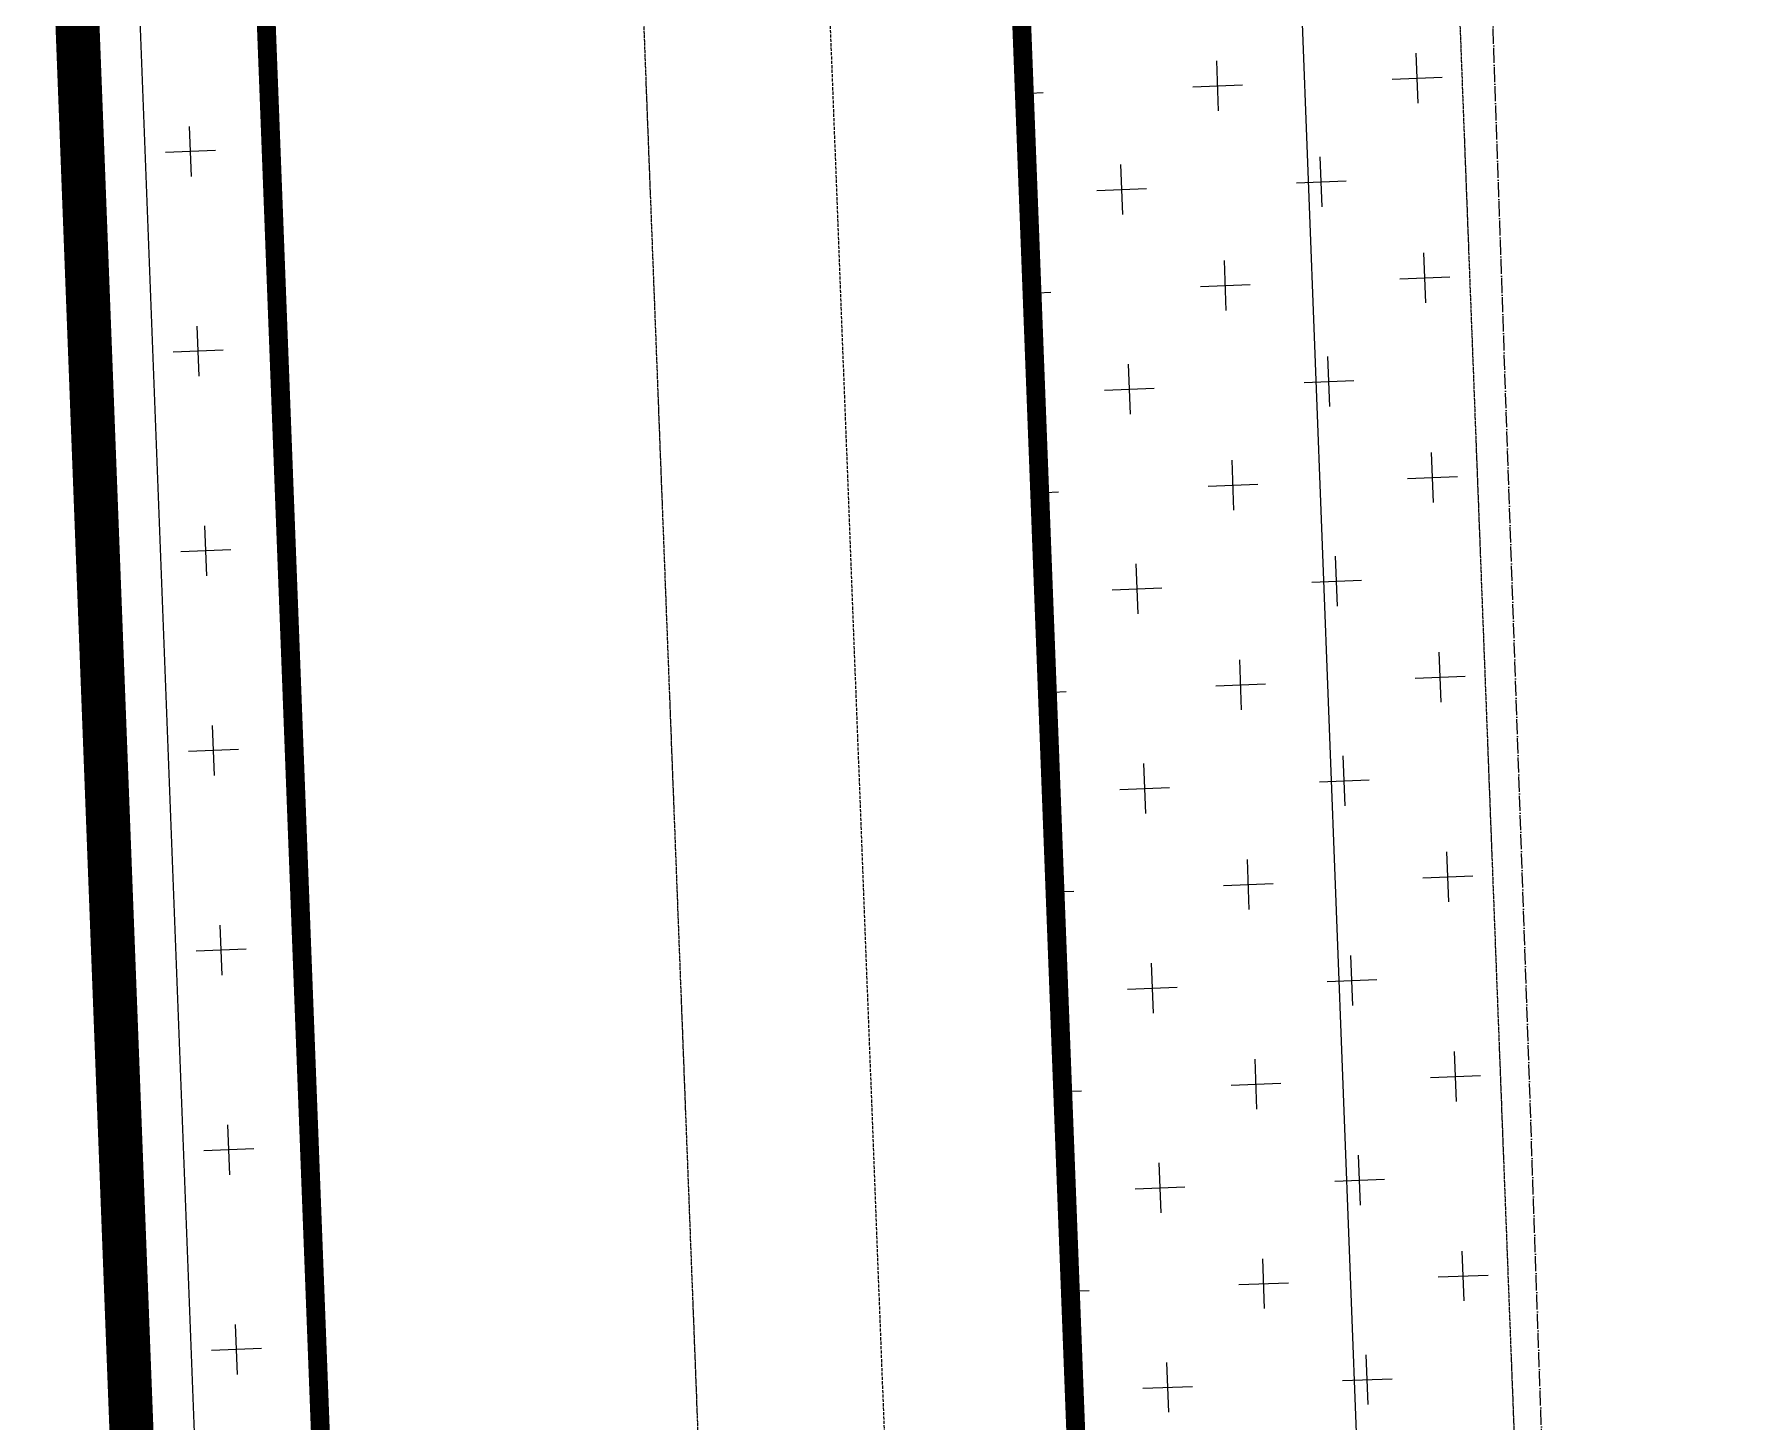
# Model space of a CAD drawing. Extents: x 60102 to 11003895, y 103457 to 3214550.
# Drawn here: x 10939940 to 10967027, y 2846297 to 2868353 of the extents above; entities that cross this region are included whole.
import ezdxf

# ---------------------------------------------------------------- set-up
doc = ezdxf.new("R2010")
doc.units = 0
doc.header["$LTSCALE"] = 10
for name, pattern in [('ACAD_ISO04W100', [30.5, 24, -3, 0.5, -3]), ('CENTER', [50.8, 31.75, -6.35, 6.35, -6.35]), ('DASH', [0.35, 0.25, -0.1])]:
    doc.linetypes.add(name, pattern=pattern)
for name, color, linetype in [('0-中心线', 1, 'CENTER'), ('0-围墙', 5, 'FENCELINE2'), ('0-新建建筑', 1, 'CONTINUOUS'), ('0-新建道路', 4, 'CONTINUOUS'), ('0-用地红线', 1, 'CENTER'), ('0-绿化', 3, 'CONTINUOUS'), ('0-绿化线', 86, 'CONTINUOUS')]:
    doc.layers.add(name, color=color, linetype=linetype)
doc.linetypes.add('FENCELINE2', pattern='A,0.25,-0.1,[132,ltypeshp.shx,S=0.1,R=0,X=-0.1,Y=0],-0.1,1', length=1.45)

msp = doc.modelspace()

# ---------------------------------------------------------------- hatches: boundary and pattern name
at = {"layer": '0-绿化'}
h = msp.add_hatch(dxfattribs=at)
h.set_pattern_fill('CROSS', color=0, scale=999.999997, angle=2.2, style=0)
h.set_pattern_definition([(182.2, (76606670.8, -98640303.7), (-1647.270522, 1525.38924), [793.749997, -2381.24999]), (92.2, (76606289.5, -98640715.5), (1525.389227, 1647.270533), [793.750003, -2381.25001])])
edge = h.paths.add_edge_path()
edge.add_line((10943368.374, 2823265.887), (10940791.276, 2890349.654))
edge.add_line((10940791.276, 2890349.654), (10942789.801, 2890426.43))
edge.add_line((10942789.801, 2890426.43), (10945112.264, 2829971.023))
edge.add_arc((10933121.109, 2829510.369), 12000, 328.6426904, 2.2000001, ccw=False)

# ---------------------------------------------------------------- linework, layer by layer
at = {"layer": '0-中心线', "color": 0, "linetype": 'ACAD_ISO04W100', "ltscale": 0.2}
msp.add_line((10951798.822, 2812214.618), (10947771.558, 2917047.261), dxfattribs=at)
at = {"layer": '0-围墙', "color": 0, "ltscale": 0.2}
msp.add_line((10964354.747, 2757891.408), (10958529.133, 2909536.416), dxfattribs=at)
at = {"layer": '0-新建建筑', "color": 0, "lineweight": 50, "ltscale": 0.2, "const_width": 700}
msp.add_lwpolyline([(10653799.128, 2879424.602), (10939788.175, 2890411.193), (10942137.509, 2829256.302), (10656148.462, 2818269.711)], close=True, dxfattribs=at)
at = {"layer": '0-新建道路', "color": 0, "linetype": 'Continuous', "const_width": 300}
msp.add_lwpolyline([(10653127.641, 2818754.105, 0.414213562), (10665579.449, 2807223.604), (10933581.763, 2817519.214, 0.414213562), (10945112.264, 2829971.023), (10942582.124, 2895832.413, 0.414213562), (10930130.316, 2907362.914), (10662128.003, 2897067.304, 0.414213562), (10650597.501, 2884615.495), (10653127.641, 2818754.105)], format="xyb", dxfattribs=at)
msp.add_lwpolyline([(10958024.726, 2806449.367), (10954353.566, 2902012.364)], dxfattribs=at)
at = {"layer": '0-用地红线', "color": 0, "linetype": 'ACAD_ISO04W100', "ltscale": 0.2}
msp.add_line((10953721.335, 3099811.788), (10966910.707, 2756482.724), dxfattribs=at)
at = {"layer": '0-用地红线', "color": 0, "linetype": 'DASH', "ltscale": 20}
msp.add_line((10956687.089, 2762116.594), (10943728.928, 3099427.043), dxfattribs=at)
at = {"layer": '0-用地红线', "color": 0, "linetype": 'ACAD_ISO04W100'}
msp.add_line((10967026.556, 2755722.191), (10955168.743, 3099099.823), dxfattribs=at)
at = {"layer": '0-绿化', "color": 0}
for p, q in [((10961943.786, 2867255.006), (10961913.316, 2868048.171)), ((10958771.126, 2867133.125), (10958740.656, 2867926.29)), ((10961531.969, 2867636.354), (10962325.133, 2867666.824)), ((10955775.378, 2867415.208), (10955979.814, 2867423.062)), ((10958359.309, 2867514.472), (10959152.474, 2867544.943)), ((10960418.397, 2865607.736), (10960387.927, 2866400.901)), ((10957245.737, 2865485.855), (10957215.267, 2866279.02)), ((10956833.92, 2865867.202), (10957627.084, 2865897.672)), ((10960006.579, 2865989.083), (10960799.744, 2866019.554)), ((10958893.008, 2863960.465), (10958862.537, 2864753.63)), ((10962065.667, 2864082.347), (10962035.197, 2864875.512)), ((10961653.85, 2864463.694), (10962447.015, 2864494.164)), ((10955897.259, 2864242.548), (10956101.695, 2864250.402)), ((10958481.19, 2864341.813), (10959274.355, 2864372.283)), ((10957367.618, 2862313.195), (10957337.148, 2863106.36)), ((10960540.278, 2862435.076), (10960509.808, 2863228.241)), ((10960128.461, 2862816.423), (10960921.626, 2862846.894)), ((10956955.801, 2862694.542), (10957748.966, 2862725.012)), ((10962187.549, 2860909.687), (10962157.078, 2861702.852)), ((10959014.889, 2860787.806), (10958984.419, 2861580.971)), ((10958603.071, 2861169.153), (10959396.236, 2861199.623)), ((10961775.731, 2861291.034), (10962568.896, 2861321.505)), ((10956019.14, 2861069.888), (10956223.577, 2861077.742)), ((10957489.5, 2859140.535), (10957459.029, 2859933.7)), ((10960662.16, 2859262.416), (10960631.689, 2860055.581)), ((10957077.682, 2859521.882), (10957870.847, 2859552.353)), ((10960250.342, 2859643.764), (10961043.507, 2859674.234)), ((10962309.43, 2857737.027), (10962278.96, 2858530.192)), ((10959136.77, 2857615.146), (10959106.3, 2858408.311)), ((10958724.953, 2857996.493), (10959518.118, 2858026.963)), ((10961897.612, 2858118.374), (10962690.777, 2858148.845)), ((10956141.022, 2857897.229), (10956345.458, 2857905.082)), ((10960784.041, 2856089.757), (10960753.57, 2856882.922)), ((10957611.381, 2855967.875), (10957580.911, 2856761.04)), ((10957199.563, 2856349.223), (10957992.728, 2856379.693)), ((10960372.223, 2856471.104), (10961165.388, 2856501.574)), ((10959258.652, 2854442.486), (10959228.181, 2855235.651)), ((10962431.311, 2854564.367), (10962400.841, 2855357.532)), ((10962019.494, 2854945.715), (10962812.659, 2854976.185)), ((10956262.903, 2854724.569), (10956467.339, 2854732.422)), ((10958846.834, 2854823.833), (10959639.999, 2854854.304)), ((10957733.262, 2852795.216), (10957702.792, 2853588.38)), ((10960905.922, 2852917.097), (10960875.452, 2853710.262)), ((10960494.104, 2853298.444), (10961287.269, 2853328.914)), ((10957321.445, 2853176.563), (10958114.61, 2853207.033)), ((10959380.533, 2851269.826), (10959350.063, 2852062.991)), ((10962553.193, 2851391.708), (10962522.722, 2852184.873)), ((10958968.715, 2851651.174), (10959761.88, 2851681.644)), ((10962141.375, 2851773.055), (10962934.54, 2851803.525)), ((10956384.784, 2851551.909), (10956589.22, 2851559.763)), ((10957855.144, 2849622.556), (10957824.673, 2850415.721)), ((10961027.803, 2849744.437), (10960997.333, 2850537.602)), ((10960615.986, 2850125.784), (10961409.151, 2850156.255)), ((10957443.326, 2850003.903), (10958236.491, 2850034.373)), ((10962675.074, 2848219.048), (10962644.604, 2849012.213)), ((10959502.414, 2848097.167), (10959471.944, 2848890.331)), ((10959090.597, 2848478.514), (10959883.761, 2848508.984)), ((10962263.256, 2848600.395), (10963056.421, 2848630.865)), ((10956506.665, 2848379.249), (10956711.102, 2848387.103)), ((10961149.685, 2846571.777), (10961119.214, 2847364.942)), ((10957977.025, 2846449.896), (10957946.555, 2847243.061)), ((10957565.207, 2846831.243), (10958358.372, 2846861.714)), ((10960737.867, 2846953.125), (10961531.032, 2846983.595))]:
    msp.add_line(p, q, dxfattribs=at)
at = {"layer": '0-绿化线', "color": 0}
msp.add_lwpolyline([(10943368.374, 2823265.887), (10940791.276, 2890349.654), (10942789.801, 2890426.43), (10945112.264, 2829971.023, -0.147476825)], format="xyb", close=True, dxfattribs=at)

doc.saveas('drawing.dxf')
